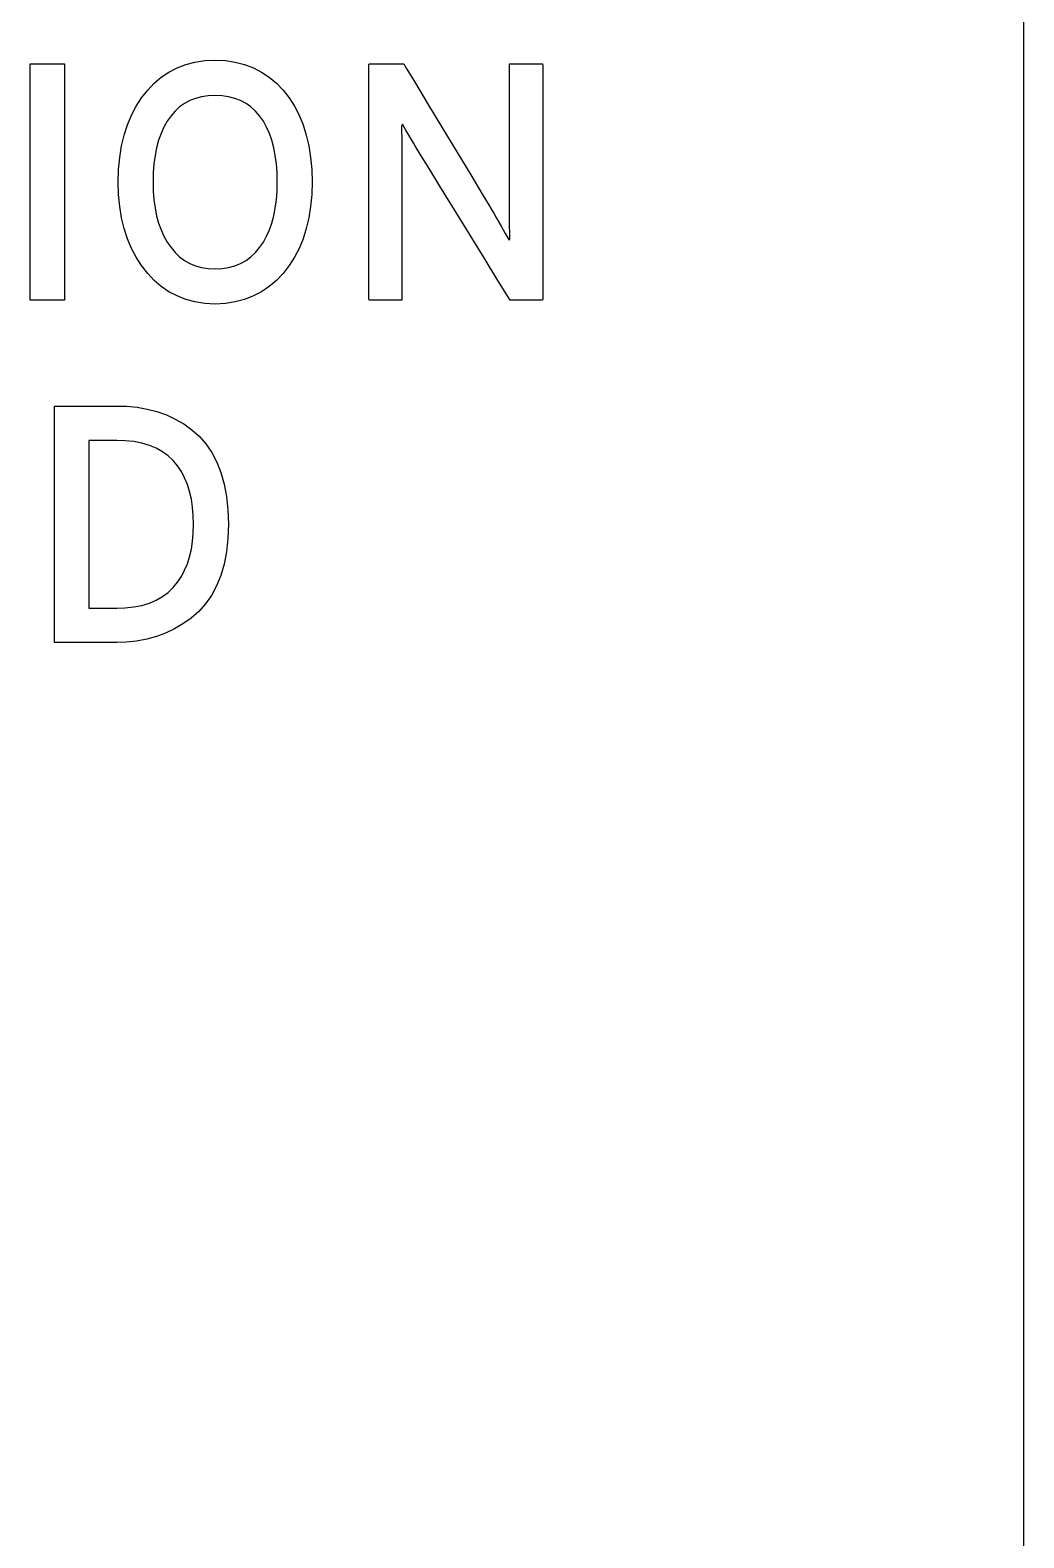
# Model space of a CAD drawing. Extents: x 1 to 47.7, y 0.2 to 35.
# Drawn here: x 19.377 to 19.867, y 13 to 13.744 of the extents above; entities that cross this region are included whole.
import ezdxf

# ---------------------------------------------------------------- set-up
doc = ezdxf.new("R2010")
doc.units = 0
doc.header["$MEASUREMENT"] = 0
doc.layers.add('4_1__4U__UP_TO_ONE_IO_BOAR', color=7, linetype='CONTINUOUS')
doc.layers.add('5_1___24__TARGET_LEDS___12', color=7, linetype='CONTINUOUS')

msp = doc.modelspace()

# ---------------------------------------------------------------- linework, layer by layer
at = {"layer": '4_1__4U__UP_TO_ONE_IO_BOAR'}
msp.add_lwpolyline([(19.37705, 13.61064), (19.37705, 13.72726), (19.39395, 13.72726), (19.39395, 13.61064), (19.37705, 13.61064)], dxfattribs=at)
for points in [[(19.5161, 13.66899), (19.51589, 13.66279), (19.51534, 13.65688), (19.51444, 13.65127), (19.5132, 13.64596), (19.51161, 13.64095), (19.50968, 13.63624), (19.5074, 13.63183), (19.50478, 13.62772), (19.50179, 13.62388), (19.4985, 13.62042), (19.49496, 13.61742), (19.49115, 13.61485), (19.48708, 13.61274), (19.48274, 13.61108), (19.47815, 13.60986), (19.4733, 13.60909), (19.46818, 13.60877), (19.4631, 13.60909), (19.45829, 13.60986), (19.45375, 13.61108), (19.44947, 13.61274), (19.44545, 13.61485), (19.4417, 13.61742), (19.43822, 13.62042), (19.43501, 13.62388), (19.43202, 13.62772), (19.42934, 13.63183), (19.427, 13.63624), (19.42502, 13.64095), (19.42339, 13.64596), (19.42212, 13.65127), (19.4212, 13.65688), (19.42063, 13.66279), (19.42042, 13.66899), (19.42063, 13.6752), (19.4212, 13.68112), (19.42212, 13.68675), (19.42339, 13.69208), (19.42502, 13.69712), (19.427, 13.70186), (19.42934, 13.70632), (19.43202, 13.71048), (19.43501, 13.71432), (19.43822, 13.71772), (19.4417, 13.72068), (19.44545, 13.7232), (19.44947, 13.72528), (19.45375, 13.72691), (19.45829, 13.72809), (19.4631, 13.72883), (19.46818, 13.72913), (19.4733, 13.72883), (19.47815, 13.72809), (19.48274, 13.72691), (19.48708, 13.72528), (19.49115, 13.7232), (19.49496, 13.72068), (19.4985, 13.71772), (19.50179, 13.71432), (19.50478, 13.71048), (19.5074, 13.70632), (19.50968, 13.70186), (19.51161, 13.69712), (19.5132, 13.69208), (19.51444, 13.68675), (19.51534, 13.68112), (19.51589, 13.6752)], [(19.61369, 13.61064), (19.61205, 13.61331), (19.60766, 13.62043), (19.60135, 13.63068), (19.59394, 13.64273), (19.58623, 13.65525), (19.57904, 13.66692), (19.5732, 13.67641), (19.56952, 13.6824), (19.56834, 13.68432), (19.56725, 13.68615), (19.56619, 13.68793), (19.56516, 13.68965), (19.56417, 13.69132), (19.56322, 13.69294), (19.5623, 13.69451), (19.56141, 13.69603), (19.56056, 13.6975), (19.56021, 13.69655), (19.56021, 13.69375), (19.56022, 13.69085), (19.56024, 13.68787), (19.56025, 13.68479), (19.56027, 13.68163), (19.5603, 13.67838), (19.56033, 13.67503), (19.56037, 13.6716), (19.56037, 13.66946), (19.56037, 13.66403), (19.56037, 13.65587), (19.56037, 13.64605), (19.56037, 13.63569), (19.56037, 13.62588), (19.56037, 13.61771), (19.56037, 13.61228), (19.56036, 13.61064), (19.5596, 13.61064), (19.55788, 13.61064), (19.55551, 13.61064), (19.55277, 13.61064), (19.54997, 13.61064), (19.5474, 13.61064), (19.54537, 13.61064), (19.54416, 13.61064), (19.54396, 13.61146), (19.54396, 13.61902), (19.54396, 13.63277), (19.54396, 13.65059), (19.54396, 13.67039), (19.54396, 13.69003), (19.54396, 13.7074), (19.54396, 13.72039), (19.54396, 13.72689), (19.54429, 13.72726), (19.5457, 13.72726), (19.54794, 13.72726), (19.55069, 13.72726), (19.55364, 13.72726), (19.55649, 13.72726), (19.5589, 13.72726), (19.56058, 13.72726), (19.56121, 13.72726), (19.56278, 13.72466), (19.56696, 13.71773), (19.57298, 13.70776), (19.58005, 13.69604), (19.5874, 13.68385), (19.59425, 13.6725), (19.59982, 13.66326), (19.60333, 13.65744), (19.60452, 13.65545), (19.60578, 13.65328), (19.60699, 13.65119), (19.60815, 13.64918), (19.60926, 13.64724), (19.61031, 13.64537), (19.61131, 13.64358), (19.61227, 13.64187), (19.61317, 13.64023), (19.61352, 13.64116), (19.61348, 13.64405), (19.61345, 13.64703), (19.61343, 13.65008), (19.61341, 13.65322), (19.61339, 13.65643), (19.61338, 13.65973), (19.61338, 13.66311), (19.61338, 13.66657), (19.61338, 13.66871), (19.61338, 13.67411), (19.61338, 13.68224), (19.61338, 13.69201), (19.61338, 13.70232), (19.61338, 13.71209), (19.61338, 13.72023), (19.61338, 13.72563), (19.61339, 13.72726), (19.61415, 13.72726), (19.61587, 13.72726), (19.61824, 13.72726), (19.62098, 13.72726), (19.62378, 13.72726), (19.62634, 13.72726), (19.62838, 13.72726), (19.62959, 13.72726), (19.62979, 13.72644), (19.62979, 13.71889), (19.62979, 13.70514), (19.62979, 13.68731), (19.62979, 13.66752), (19.62979, 13.64788), (19.62979, 13.6305), (19.62979, 13.61751), (19.62979, 13.61101), (19.62948, 13.61064), (19.62816, 13.61064), (19.62608, 13.61064), (19.62351, 13.61064), (19.62075, 13.61064), (19.6181, 13.61064), (19.61584, 13.61064), (19.61428, 13.61064)], [(19.49887, 13.66899), (19.49877, 13.67358), (19.49845, 13.67792), (19.49791, 13.68203), (19.49716, 13.6859), (19.4962, 13.68953), (19.49502, 13.69293), (19.49363, 13.69609), (19.49203, 13.69902), (19.4902, 13.70167), (19.48816, 13.70399), (19.48591, 13.70601), (19.48347, 13.70772), (19.48082, 13.70913), (19.47796, 13.71024), (19.47491, 13.71104), (19.47164, 13.71153), (19.46818, 13.71172), (19.46479, 13.71153), (19.46159, 13.71104), (19.45859, 13.71024), (19.45578, 13.70913), (19.45316, 13.70772), (19.45074, 13.70601), (19.44852, 13.70399), (19.44649, 13.70167), (19.44464, 13.69902), (19.443, 13.69609), (19.44158, 13.69293), (19.44038, 13.68953), (19.4394, 13.6859), (19.43863, 13.68203), (19.43809, 13.67792), (19.43776, 13.67358), (19.43765, 13.66899), (19.43776, 13.66447), (19.43809, 13.66017), (19.43863, 13.65611), (19.4394, 13.65228), (19.44038, 13.64868), (19.44158, 13.64532), (19.443, 13.64218), (19.44464, 13.63928), (19.44649, 13.63658), (19.44852, 13.63414), (19.45074, 13.63203), (19.45316, 13.63024), (19.45578, 13.62878), (19.45859, 13.62764), (19.46159, 13.62683), (19.46479, 13.62634), (19.46818, 13.62618), (19.47164, 13.62634), (19.47491, 13.62683), (19.47796, 13.62764), (19.48082, 13.62878), (19.48347, 13.63024), (19.48591, 13.63203), (19.48816, 13.63414), (19.4902, 13.63658), (19.49203, 13.63928), (19.49363, 13.64218), (19.49502, 13.64532), (19.4962, 13.64868), (19.49716, 13.65228), (19.49791, 13.65611), (19.49845, 13.66017), (19.49877, 13.66447)]]:
    msp.add_lwpolyline(points, close=True, dxfattribs=at)
at = {"layer": '5_1___24__TARGET_LEDS___12'}
msp.add_lwpolyline([(19.86697, 12.93305), (19.86697, 13.04337), (19.86697, 13.09754), (19.86697, 13.15103), (19.86697, 13.20378), (19.86697, 13.25579), (19.86697, 13.307), (19.86697, 13.35741), (19.86697, 13.40696), (19.86697, 13.45565), (19.86697, 13.50342), (19.86697, 13.55026), (19.86697, 13.59614), (19.86697, 13.64102), (19.86697, 13.68487), (19.86697, 13.72767), (19.86697, 13.76938)], dxfattribs=at)
for points in [[(19.47484, 13.5001), (19.47455, 13.4931), (19.47381, 13.48656), (19.47263, 13.48048), (19.47102, 13.47488), (19.46896, 13.46973), (19.46646, 13.46505), (19.46352, 13.46084), (19.46013, 13.45709), (19.45637, 13.45381), (19.4524, 13.45094), (19.44822, 13.44847), (19.44385, 13.44638), (19.43929, 13.44469), (19.43452, 13.44338), (19.42955, 13.44246), (19.42439, 13.44194), (19.41977, 13.44179), (19.41826, 13.44179), (19.41484, 13.44179), (19.41015, 13.44179), (19.4048, 13.44179), (19.3994, 13.44179), (19.39458, 13.44179), (19.39094, 13.44179), (19.38911, 13.44179), (19.38901, 13.44416), (19.38901, 13.4543), (19.38901, 13.47029), (19.38901, 13.48977), (19.38901, 13.51043), (19.38901, 13.52992), (19.38901, 13.5459), (19.38901, 13.55604), (19.38911, 13.55841), (19.39094, 13.55841), (19.39458, 13.55841), (19.3994, 13.55841), (19.4048, 13.55841), (19.41015, 13.55841), (19.41484, 13.55841), (19.41826, 13.55841), (19.41977, 13.55841), (19.42447, 13.55832), (19.42973, 13.55784), (19.43476, 13.55698), (19.43958, 13.55572), (19.44419, 13.55407), (19.44858, 13.55202), (19.45275, 13.54959), (19.4567, 13.54677), (19.46042, 13.54351), (19.46373, 13.53974), (19.46662, 13.5355), (19.46907, 13.53079), (19.47109, 13.5256), (19.47267, 13.51994), (19.47383, 13.5138), (19.47455, 13.50719)], [(19.45761, 13.5001), (19.45749, 13.50446), (19.45712, 13.5086), (19.45651, 13.51253), (19.45564, 13.51624), (19.45454, 13.51974), (19.45318, 13.52302), (19.45158, 13.52608), (19.44973, 13.52893), (19.44759, 13.53156), (19.4451, 13.53389), (19.44231, 13.53591), (19.43922, 13.53762), (19.43581, 13.53902), (19.4321, 13.54011), (19.42808, 13.54088), (19.42374, 13.54134), (19.41977, 13.54149), (19.41909, 13.54149), (19.41755, 13.54149), (19.41544, 13.54149), (19.41302, 13.54149), (19.41059, 13.54149), (19.40842, 13.54149), (19.40678, 13.54149), (19.40596, 13.54149), (19.40591, 13.53981), (19.40591, 13.53261), (19.40591, 13.52127), (19.40591, 13.50743), (19.40591, 13.49277), (19.40591, 13.47894), (19.40591, 13.46759), (19.40591, 13.4604), (19.40596, 13.45871), (19.40678, 13.45871), (19.40842, 13.45871), (19.41059, 13.45871), (19.41302, 13.45871), (19.41544, 13.45871), (19.41755, 13.45871), (19.41909, 13.45871), (19.41977, 13.45871), (19.42374, 13.45886), (19.42808, 13.45933), (19.4321, 13.46012), (19.43581, 13.46123), (19.43922, 13.46266), (19.44231, 13.46441), (19.4451, 13.46647), (19.44759, 13.46886), (19.44973, 13.47152), (19.45158, 13.47436), (19.45318, 13.47741), (19.45454, 13.48067), (19.45564, 13.48414), (19.45651, 13.48782), (19.45712, 13.4917), (19.45749, 13.4958)]]:
    msp.add_lwpolyline(points, close=True, dxfattribs=at)

doc.saveas('drawing.dxf')
